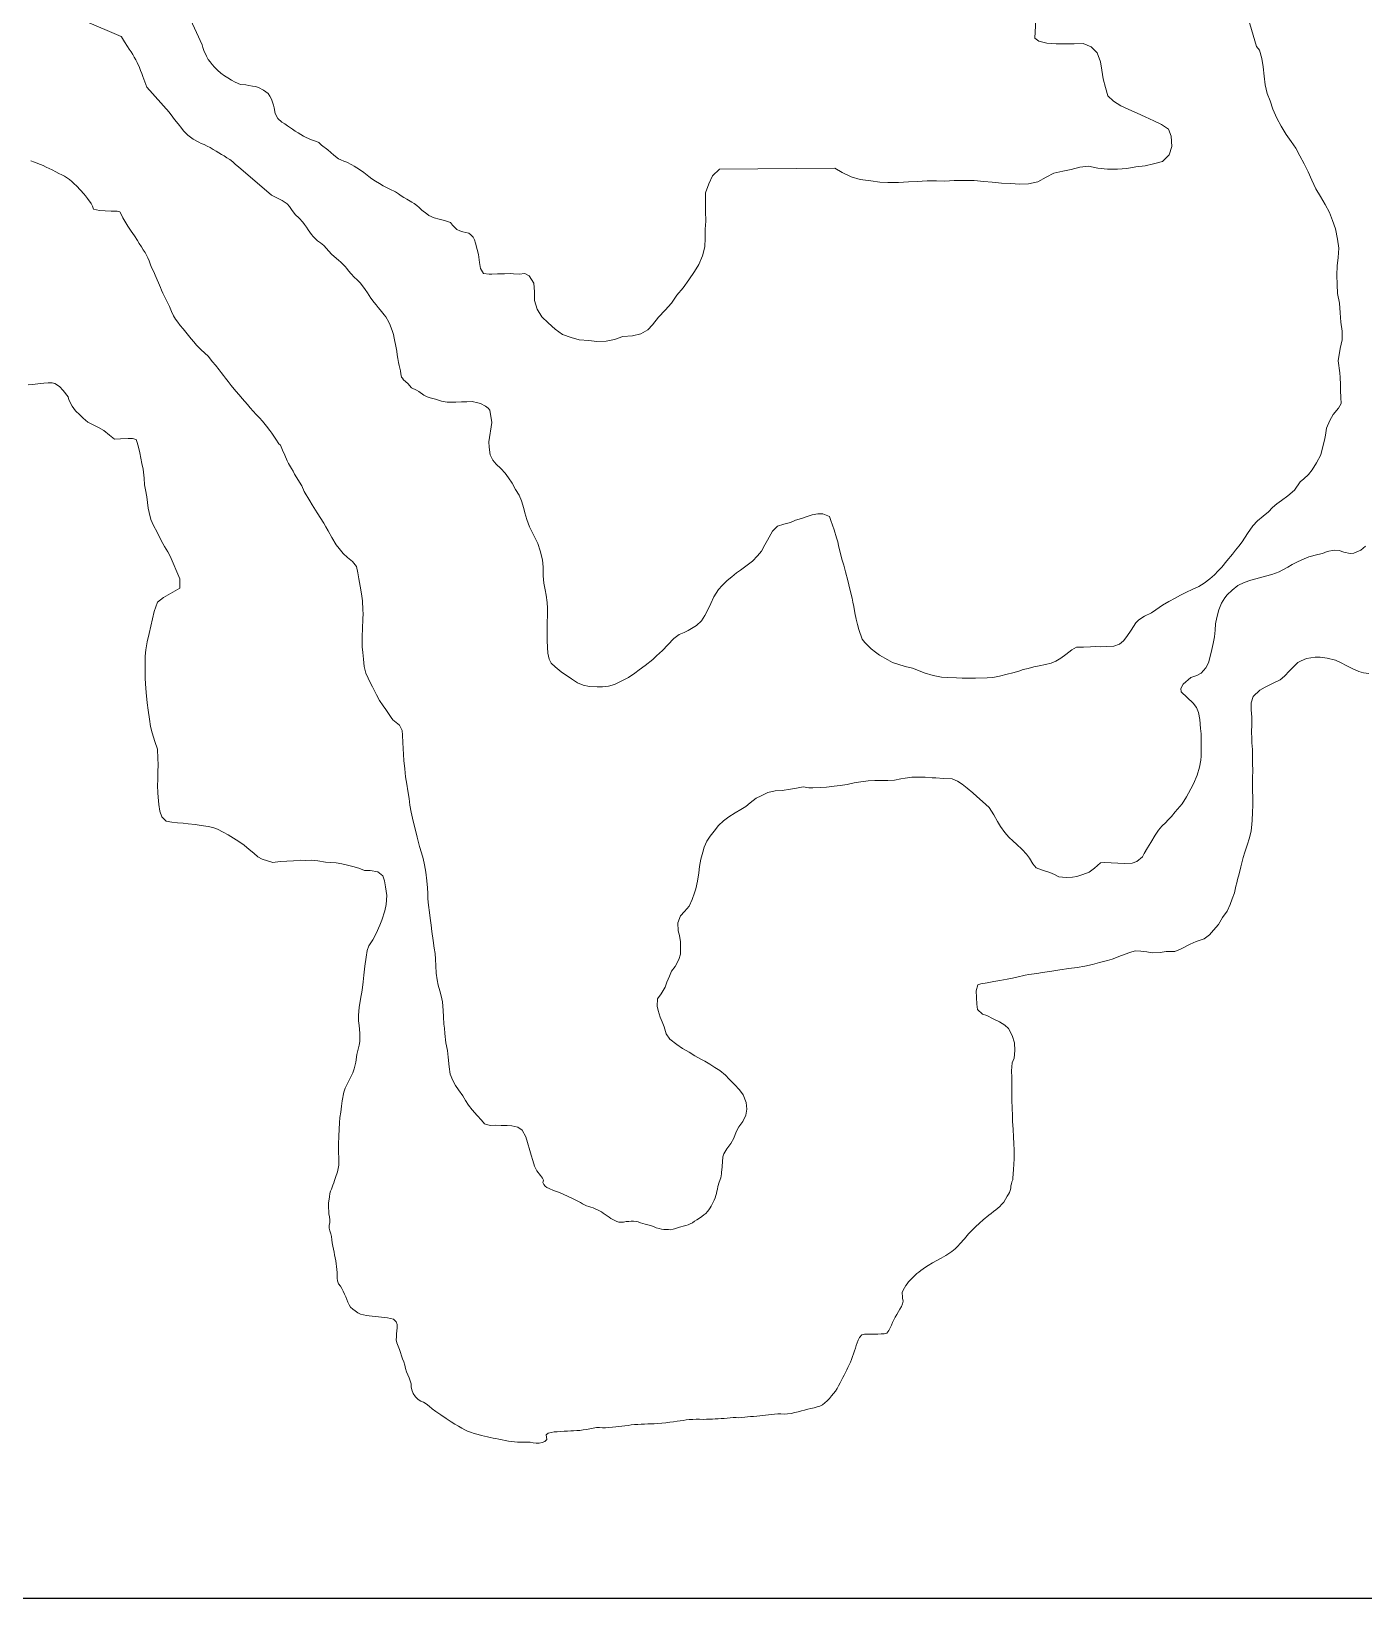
# Model space of a CAD drawing. Header units: kilometres. Extents: x 1172066 to 1174183, y 1051619 to 1053209.
# Drawn here: x 1172553.3 to 1172870.3, y 1051621 to 1051993.9 of the extents above; entities that cross this region are included whole.
import ezdxf

# ---------------------------------------------------------------- set-up
doc = ezdxf.new("R2010")
doc.units = ezdxf.units.KM
doc.header["$MEASUREMENT"] = 0
doc.layers.add('borde', color=1, linetype='Continuous')
doc.layers.add('terreno', color=7, linetype='Continuous')

msp = doc.modelspace()

# ---------------------------------------------------------------- linework, layer by layer
at = {"layer": 'borde', "elevation": -10}
msp.add_lwpolyline([(1172065.59276, 1053209.01436), (1174180.61696, 1053209.01436), (1174180.61696, 1051620.96949), (1172065.59276, 1051620.96949)], close=True, dxfattribs=at)
at = {"layer": 'terreno', "lineweight": 0, "ltscale": 2090}
for points, elevation in [([(1172547.39358, 1052004.35719), (1172574.70254, 1051992.62478), (1172574.75591, 1051992.54402), (1172575.49934, 1051991.38039), (1172576.18249, 1051990.27348), (1172576.58662, 1051989.6033), (1172577.01962, 1051988.96327), (1172577.42146, 1051988.35309), (1172577.79432, 1051987.74078), (1172578.16831, 1051987.09946), (1172578.51231, 1051986.45702), (1172579.05102, 1051985.22744), (1172579.30602, 1051984.58358), (1172579.59341, 1051983.85086), (1172579.82183, 1051983.11587), (1172580.30183, 1051981.82602), (1172580.75156, 1051980.59402), (1172586.10556, 1051974.6114), (1172586.99799, 1051973.45047), (1172587.33842, 1051972.927), (1172588.25857, 1051971.82719), (1172589.08859, 1051970.75397), (1172589.5203, 1051970.17393), (1172590.49703, 1051969.16439), (1172591.13231, 1051968.67829), (1172591.82746, 1051968.22348), (1172593.12307, 1051967.46042), (1172593.72226, 1051967.21018), (1172594.44173, 1051966.90449), (1172595.13332, 1051966.56867), (1172595.82506, 1051966.20285), (1172596.54921, 1051965.74917), (1172597.24221, 1051965.32435), (1172598.50769, 1051964.58916), (1172599.16942, 1051964.2232), (1172599.83344, 1051963.79724), (1172600.52857, 1051963.34243), (1172601.22513, 1051962.79861), (1172601.89397, 1051962.19566), (1172602.5628, 1051961.59173), (1172610.4262, 1051954.90967), (1172611.0578, 1051954.57159), (1172612.31973, 1051953.95538), (1172613.01032, 1051953.61955), (1172614.15908, 1051952.82181), (1172614.7112, 1051952.15633), (1172615.17432, 1051951.48742), (1172616.06801, 1051950.26849), (1172616.98397, 1051949.42767), (1172617.89159, 1051948.43881), (1172618.28794, 1051947.93661), (1172618.73808, 1051947.26465), (1172619.12198, 1051946.64339), (1172619.9602, 1051945.5262), (1172620.38553, 1051945.02813), (1172621.38838, 1051943.9937), (1172622.10566, 1051943.50798), (1172622.8736, 1051942.88251), (1172624.06692, 1051941.53194), (1172624.72496, 1051940.88194), (1172625.36159, 1051940.32286), (1172626.41579, 1051939.43066), (1172626.94195, 1051938.97007), (1172627.95382, 1051937.93269), (1172628.32904, 1051937.4544), (1172628.78859, 1051936.91049), (1172629.3829, 1051936.20519), (1172630.08765, 1051935.40241), (1172630.84788, 1051934.71288), (1172631.51912, 1051934.02093), (1172632.10251, 1051933.29659), (1172632.68945, 1051932.45325), (1172633.24625, 1051931.63977), (1172634.07995, 1051930.41856), (1172634.85083, 1051929.37306), (1172635.34053, 1051928.79429), (1172635.83238, 1051928.18653), (1172636.32195, 1051927.63676), (1172637.27351, 1051926.44908), (1172637.67395, 1051925.9269), (1172638.36065, 1051924.70199), (1172638.67707, 1051923.96941), (1172639.19302, 1051922.47271), (1172639.42142, 1051921.73872), (1172639.62339, 1051920.8846), (1172639.79521, 1051920.06034), (1172639.93363, 1051919.32294), (1172640.07419, 1051918.55654), (1172640.21486, 1051917.76113), (1172640.3277, 1051916.93461), (1172640.50094, 1051916.02035), (1172640.64517, 1051915.10596), (1172640.78446, 1051914.39857), (1172641.0876, 1051913.07389), (1172641.22688, 1051912.36648), (1172641.33744, 1051911.59894), (1172641.59179, 1051911.31011), (1172641.85842, 1051910.96232), (1172642.83161, 1051910.07077), (1172643.71933, 1051909.05881), (1172644.92214, 1051908.47033), (1172645.46361, 1051908.15982), (1172646.70149, 1051907.33549), (1172647.48337, 1051906.94209), (1172648.20268, 1051906.66639), (1172649.42738, 1051906.31604), (1172650.89034, 1051905.91278), (1172652.20162, 1051905.65282), (1172653.68379, 1051905.63567), (1172654.30575, 1051905.65256), (1172655.60866, 1051905.68958), (1172656.88043, 1051905.75546), (1172658.21348, 1051905.76263), (1172659.52591, 1051905.47368), (1172660.12382, 1051905.28344), (1172661.38576, 1051904.66723), (1172661.96191, 1051904.20888), (1172662.38907, 1051903.74682), (1172662.86787, 1051900.76885), (1172662.13011, 1051896.16614), (1172662.23472, 1051894.95655), (1172662.43112, 1051893.14235), (1172663.06208, 1051891.86118), (1172663.88873, 1051890.86794), (1172664.95955, 1051889.83784), (1172665.99075, 1051888.72654), (1172666.81997, 1051887.61131), (1172667.65293, 1051886.33408), (1172668.48864, 1051884.89585), (1172669.32297, 1051883.53861), (1172669.87549, 1051882.13509), (1172670.43469, 1051880.36856), (1172670.73754, 1051879.3239), (1172671.172, 1051877.71581), (1172671.81222, 1051875.95065), (1172672.82052, 1051873.9502), (1172673.82746, 1051872.03073), (1172674.38549, 1051870.3042), (1172674.87256, 1051868.13132), (1172675.02777, 1051866.35692), (1172675.06611, 1051864.33797), (1172675.26115, 1051862.60477), (1172675.53461, 1051860.99394), (1172675.76159, 1051859.7049), (1172676.03762, 1051857.97308), (1172676.10378, 1051856.6413), (1172676.09269, 1051855.14614), (1172676.05121, 1051853.08483), (1172676.04956, 1051851.0647), (1172676.05028, 1051848.96357), (1172676.08313, 1051847.26761), (1172676.18929, 1051845.93702), (1172676.49882, 1051844.52836), (1172677.00348, 1051843.52864), (1172677.90837, 1051842.69777), (1172679.38495, 1051841.51352), (1172681.80209, 1051839.78259), (1172683.23454, 1051838.84115), (1172684.57812, 1051838.30133), (1172686.07858, 1051838.00726), (1172687.93928, 1051837.88086), (1172689.19106, 1051837.94563), (1172690.60145, 1051838.09417), (1172692.00874, 1051838.48471), (1172693.60934, 1051839.24316), (1172695.33037, 1051840.12417), (1172696.84584, 1051841.12324), (1172697.91989, 1051841.99226), (1172699.31555, 1051842.94877), (1172701.18696, 1051844.39851), (1172702.05902, 1051845.26361), (1172703.4482, 1051846.54311), (1172704.71381, 1051847.94106), (1172706.18123, 1051849.38393), (1172707.4549, 1051850.33787), (1172708.61762, 1051850.84429), (1172709.53754, 1051851.30657), (1172711.57407, 1051852.51806), (1172712.76499, 1051853.63164), (1172713.50819, 1051854.89816), (1172714.32725, 1051856.40904), (1172714.94926, 1051857.71401), (1172715.68478, 1051859.3435), (1172716.7827, 1051861.1027), (1172717.61239, 1051862.04759), (1172718.84193, 1051863.24334), (1172719.91598, 1051864.11237), (1172721.02984, 1051865.02258), (1172721.98702, 1051865.64704), (1172723.3015, 1051866.64219), (1172724.85422, 1051867.80344), (1172726.0824, 1051869.07921), (1172727.03033, 1051870.18866), (1172727.81059, 1051871.65736), (1172728.39433, 1051872.80013), (1172729.64541, 1051874.96606), (1172730.79396, 1051876.15944), (1172732.32104, 1051876.59253), (1172733.88814, 1051877.02681), (1172735.08987, 1051877.53539), (1172736.49596, 1051877.96592), (1172737.66025, 1051878.35233), (1172739.06515, 1051878.82386), (1172740.43419, 1051879.05221), (1172741.60516, 1051879.07462), (1172743.1521, 1051878.45773), (1172743.49458, 1051877.49526), (1172744.26502, 1051875.24768), (1172744.86679, 1051873.36034), (1172745.12708, 1051872.43649), (1172745.34737, 1051871.51145), (1172745.65552, 1051870.18379), (1172746.2226, 1051868.01327), (1172746.56802, 1051866.8478), (1172747.00348, 1051865.24071), (1172747.56799, 1051863.19119), (1172748.01032, 1051861.17911), (1172748.53739, 1051859.0084), (1172748.75669, 1051858.08336), (1172748.93853, 1051857.03614), (1172749.21044, 1051855.54631), (1172749.56253, 1051854.01784), (1172749.83051, 1051852.72999), (1172750.1761, 1051851.52552), (1172750.94754, 1051849.27794), (1172751.60927, 1051848.48194), (1172753.13352, 1051846.9359), (1172754.11803, 1051846.1874), (1172755.10155, 1051845.43891), (1172757.02193, 1051844.30372), (1172758.2057, 1051843.72115), (1172759.46573, 1051843.30095), (1172761.1733, 1051842.76782), (1172762.91849, 1051842.31686), (1172764.38408, 1051841.77959), (1172765.68665, 1051841.2396), (1172767.88077, 1051840.59469), (1172769.78658, 1051840.22748), (1172771.2443, 1051840.09422), (1172773.3868, 1051840.01411), (1172774.76115, 1051839.95947), (1172776.2551, 1051839.98838), (1172777.95224, 1051839.98124), (1172780.69918, 1051840.03394), (1172782.07076, 1051840.14129), (1172783.64061, 1051840.41356), (1172785.40951, 1051840.89277), (1172786.77598, 1051841.24212), (1172788.26207, 1051841.67501), (1172789.26555, 1051842.01768), (1172790.4324, 1051842.28208), (1172791.79868, 1051842.67243), (1172793.08653, 1051842.9394), (1172794.53537, 1051843.21013), (1172795.90184, 1051843.55946), (1172797.06477, 1051844.02588), (1172798.18374, 1051844.69409), (1172799.41859, 1051845.60686), (1172800.85051, 1051846.72556), (1172801.96968, 1051847.35277), (1172803.58565, 1051847.38423), (1172805.28142, 1051847.45708), (1172806.49239, 1051847.48068), (1172807.66454, 1051847.4631), (1172809.1185, 1051847.49084), (1172810.85427, 1051847.56486), (1172812.17799, 1051848.07501), (1172813.13242, 1051848.86148), (1172813.92092, 1051849.84619), (1172814.9418, 1051851.40101), (1172816.03874, 1051853.15919), (1172816.75372, 1051853.81954), (1172818.15076, 1051854.69506), (1172819.74999, 1051855.53351), (1172820.82778, 1051856.24154), (1172822.4229, 1051857.32198), (1172823.94093, 1051858.20007), (1172825.38034, 1051858.99577), (1172826.69895, 1051859.74791), (1172828.09873, 1051860.46243), (1172829.46108, 1051861.05377), (1172831.02269, 1051861.81104), (1172832.3001, 1051862.603), (1172833.65458, 1051863.59932), (1172834.80726, 1051864.55072), (1172835.67794, 1051865.49681), (1172836.5088, 1051866.4017), (1172837.73187, 1051867.91945), (1172839.03572, 1051869.48058), (1172839.78441, 1051870.42411), (1172840.5741, 1051871.36882), (1172841.36222, 1051872.43454), (1172842.6584, 1051874.35765), (1172843.91497, 1051876.20058), (1172844.98352, 1051877.3926), (1172846.33544, 1051878.50893), (1172847.60755, 1051879.58388), (1172848.59804, 1051880.57252), (1172849.63209, 1051881.44136), (1172850.70633, 1051882.27037), (1172852.22144, 1051883.34946), (1172853.81616, 1051884.72892), (1172855.18604, 1051886.71938), (1172856.02084, 1051887.42229), (1172857.13214, 1051888.4545), (1172858.04007, 1051889.56277), (1172859.01857, 1051891.19739), (1172860.03295, 1051893.07521), (1172860.48529, 1051894.7404), (1172860.93468, 1051896.60761), (1172861.15425, 1051897.78369), (1172861.44558, 1051899.44515), (1172862.17834, 1051901.23766), (1172862.99878, 1051902.66754), (1172864.26166, 1051904.22648), (1172864.88778, 1051905.28945), (1172864.86006, 1051906.74341), (1172864.74621, 1051908.43799), (1172864.71868, 1051909.85095), (1172864.68702, 1051911.50691), (1172864.62597, 1051912.5967), (1172864.17474, 1051915.45179), (1172864.66315, 1051918.39524), (1172865.15743, 1051920.50267), (1172865.128, 1051922.54367), (1172864.86402, 1051924.69759), (1172864.65677, 1051926.91176), (1172864.50724, 1051929.18422), (1172864.06546, 1051931.51132), (1172863.91774, 1051933.60878), (1172863.88549, 1051935.82477), (1172863.96997, 1051938.1013), (1172864.1738, 1051940.08738), (1172864.31781, 1051942.24718), (1172864.05384, 1051944.4021), (1172863.5515, 1051946.84393), (1172862.88006, 1051948.87595), (1172862.09415, 1051950.78945), (1172861.13326, 1051952.70112), (1172859.99864, 1051954.55099), (1172858.86301, 1051956.40086), (1172857.90056, 1051958.42854), (1172857.05538, 1051960.39975), (1172856.09422, 1051962.36944), (1172855.07432, 1051964.27885), (1172854.11496, 1051966.07352), (1172853.04267, 1051967.63266), (1172851.85185, 1051969.30727), (1172850.65668, 1051971.27286), (1172849.63651, 1051973.24127), (1172848.6738, 1051975.32794), (1172848.00363, 1051977.30098), (1172847.33655, 1051979.04101), (1172846.83983, 1051981.13384), (1172846.57612, 1051983.22975), (1172846.31086, 1051985.44267), (1172846.04868, 1051987.42257), (1172845.43651, 1051989.39688), (1172844.75361, 1051990.23278), (1172840.24771, 1052005.71193)], 20), ([(1172587.5872, 1052004.54312), (1172593.92591, 1051990.63958), (1172594.11671, 1051990.03742), (1172594.34512, 1051989.30244), (1172594.94638, 1051987.95712), (1172595.38192, 1051987.1981), (1172595.81376, 1051986.58805), (1172596.3056, 1051985.98029), (1172596.85545, 1051985.3728), (1172597.55783, 1051984.65201), (1172598.3782, 1051983.93476), (1172599.2263, 1051983.27663), (1172600.0707, 1051982.76752), (1172600.91411, 1051982.25738), (1172601.75739, 1051981.77726), (1172603.0469, 1051981.25118), (1172604.2945, 1051981.13795), (1172605.06813, 1051981.01152), (1172605.93189, 1051980.85851), (1172606.64653, 1051980.7298), (1172607.33471, 1051980.48297), (1172608.56651, 1051979.89563), (1172609.65756, 1051979.03662), (1172610.03041, 1051978.4253), (1172610.40453, 1051977.754), (1172610.89036, 1051976.28616), (1172611.05622, 1051975.66889), (1172611.27136, 1051974.34179), (1172611.92695, 1051973.14476), (1172612.92998, 1051972.28434), (1172613.62413, 1051971.82952), (1172614.25929, 1051971.37343), (1172615.46703, 1051970.57797), (1172616.10106, 1051970.15087), (1172616.7652, 1051969.69592), (1172617.39907, 1051969.29882), (1172618.06182, 1051968.93186), (1172618.72241, 1051968.5949), (1172619.95293, 1051968.06656), (1172621.14877, 1051967.68607), (1172621.71897, 1051967.43569), (1172622.32894, 1051966.80048), (1172623.84218, 1051965.68741), (1172624.54229, 1051965.0256), (1172625.24125, 1051964.39379), (1172626.36115, 1051963.56592), (1172626.96148, 1051963.28668), (1172627.65081, 1051963.00985), (1172628.37126, 1051962.70417), (1172629.54421, 1051962.08455), (1172630.08554, 1051961.80404), (1172631.38228, 1051961.01098), (1172632.44092, 1051960.24083), (1172633.59336, 1051959.2951), (1172634.31878, 1051958.78242), (1172635.19332, 1051958.24344), (1172636.12799, 1051957.67773), (1172637.00255, 1051957.13875), (1172637.78341, 1051956.74633), (1172638.56527, 1051956.35292), (1172639.94861, 1051955.65127), (1172640.61161, 1051955.22531), (1172641.3069, 1051954.74149), (1172641.94078, 1051954.34441), (1172642.63365, 1051953.94958), (1172643.83913, 1051953.21312), (1172644.38274, 1051952.87261), (1172645.01789, 1051952.41653), (1172645.56418, 1051951.92801), (1172646.23414, 1051951.29508), (1172647.35518, 1051950.43721), (1172647.83993, 1051950.06642), (1172649.10072, 1051949.47922), (1172650.32415, 1051949.18786), (1172651.60671, 1051948.86877), (1172653.01309, 1051948.37425), (1172653.53505, 1051947.73761), (1172654.51292, 1051946.69807), (1172655.23238, 1051946.39239), (1172655.94943, 1051946.17568), (1172657.35211, 1051945.83015), (1172657.86586, 1051945.45951), (1172658.38543, 1051944.91088), (1172658.72943, 1051944.26843), (1172658.9591, 1051943.47544), (1172659.32708, 1051941.97405), (1172659.7178, 1051940.74077), (1172659.84269, 1051939.47028), (1172659.94856, 1051938.85073), (1172660.16599, 1051937.46465), (1172660.88283, 1051936.20988), (1172662.18943, 1051936.09892), (1172662.84139, 1051936.11694), (1172664.2033, 1051936.15523), (1172665.15022, 1051936.18261), (1172665.89018, 1051936.20305), (1172667.25322, 1051936.21235), (1172667.99432, 1051936.20277), (1172669.36091, 1051936.09309), (1172670.67231, 1051936.23816), (1172671.74776, 1051935.7271), (1172672.88211, 1051933.93523), (1172672.96954, 1051931.89552), (1172673.00026, 1051929.79553), (1172673.6707, 1051927.76351), (1172674.74733, 1051925.91237), (1172676.28506, 1051924.47639), (1172677.94007, 1051922.98394), (1172679.65, 1051921.72578), (1172681.7605, 1051920.99749), (1172683.63392, 1051920.50012), (1172685.91199, 1051920.29965), (1172687.83906, 1051920.09454), (1172690.05604, 1051920.12681), (1172692.03215, 1051920.56297), (1172694.00617, 1051921.23314), (1172696.33636, 1051921.44194), (1172698.31346, 1051921.87911), (1172699.99113, 1051922.83693), (1172701.08175, 1051924.01904), (1172702.51337, 1051925.84778), (1172704.06482, 1051927.50406), (1172705.55698, 1051929.21707), (1172706.87035, 1051931.10226), (1172708.36224, 1051932.87427), (1172709.73461, 1051934.76074), (1172711.04743, 1051936.76294), (1172712.13188, 1051938.41106), (1172712.97642, 1051940.46509), (1172713.52971, 1051942.57279), (1172713.616, 1051944.67432), (1172713.64301, 1051946.83258), (1172713.73238, 1051948.70111), (1172713.69832, 1051951.0921), (1172713.66633, 1051953.24909), (1172713.69335, 1051955.40835), (1172714.47936, 1051957.57812), (1172715.32674, 1051959.45615), (1172717.05344, 1051961.05624), (1172744.46514, 1051961.27805), (1172746.17199, 1051960.25288), (1172748.34485, 1051959.23386), (1172750.5118, 1051958.62385), (1172753.02441, 1051958.31044), (1172755.12903, 1051957.99116), (1172757.05556, 1051957.90207), (1172759.56256, 1051957.93867), (1172762.01127, 1051958.032), (1172764.052, 1051958.12044), (1172766.38244, 1051958.27024), (1172768.65745, 1051958.30276), (1172770.58298, 1051958.21466), (1172772.85642, 1051958.36418), (1172775.24742, 1051958.39824), (1172777.58068, 1051958.37404), (1172779.85875, 1051958.17356), (1172781.90282, 1051957.97), (1172784.12189, 1051957.76825), (1172786.2247, 1051957.62397), (1172788.50022, 1051957.54049), (1172790.54123, 1051957.56993), (1172792.75106, 1051958.06818), (1172794.7182, 1051959.14735), (1172796.57087, 1051960.10699), (1172798.6637, 1051960.6037), (1172800.64108, 1051960.98287), (1172802.73365, 1051961.53758), (1172804.77157, 1051961.80101), (1172806.99498, 1051961.30827), (1172809.33132, 1051961.05006), (1172811.66432, 1051961.08385), (1172813.93678, 1051961.23337), (1172816.09014, 1051961.61436), (1172818.30306, 1051961.87962), (1172820.22117, 1051962.31551), (1172822.37173, 1051962.87149), (1172823.98145, 1051964.47004), (1172824.65227, 1051966.46328), (1172824.50093, 1051968.91073), (1172823.83412, 1051970.59274), (1172822.18472, 1051971.7352), (1172820.30567, 1051972.58356), (1172818.30911, 1051973.54538), (1172816.37206, 1051974.39248), (1172814.37575, 1051975.2973), (1172812.49671, 1051976.14467), (1172810.73058, 1051977.22757), (1172809.37066, 1051978.49135), (1172808.81749, 1051980.46692), (1172808.32078, 1051982.55875), (1172807.94134, 1051984.59513), (1172807.67789, 1051986.63305), (1172806.83119, 1051988.72026), (1172805.41043, 1051990.15878), (1172803.53267, 1051990.94814), (1172801.37468, 1051990.91616), (1172799.33368, 1051990.88671), (1172797.11742, 1051990.91347), (1172794.89862, 1051991.05622), (1172792.96747, 1051991.49532), (1172792.045, 1051992.2311), (1172792.72169, 1052005.49207)], 30), ([(1172553.21515, 1051963.01756), (1172554.02247, 1051962.74428), (1172555.4601, 1051962.19189), (1172556.12044, 1051961.91393), (1172556.81104, 1051961.57811), (1172557.53163, 1051961.24242), (1172558.28236, 1051960.87886), (1172559.09436, 1051960.4576), (1172559.84623, 1051960.06306), (1172560.59682, 1051959.7295), (1172561.22842, 1051959.3914), (1172562.40718, 1051958.59481), (1172562.95347, 1051958.1063), (1172563.4719, 1051957.58767), (1172564.02033, 1051957.07018), (1172565.02592, 1051956.09076), (1172565.82225, 1051955.16439), (1172566.22042, 1051954.7022), (1172566.68113, 1051954.1223), (1172567.51469, 1051952.93108), (1172567.86095, 1051952.22964), (1172568.11609, 1051951.55478), (1172569.4875, 1051951.26811), (1172570.88295, 1051951.18855), (1172572.30755, 1051951.08013), (1172573.76072, 1051951.06185), (1172574.35749, 1051950.9016), (1172574.7339, 1051950.1713), (1172575.0479, 1051949.52772), (1172575.76474, 1051948.27395), (1172576.26013, 1051947.5472), (1172577.06484, 1051946.32484), (1172577.83712, 1051945.19135), (1172578.57927, 1051944.0867), (1172578.98454, 1051943.38654), (1172579.50907, 1051942.63092), (1172579.91548, 1051941.90176), (1172580.34859, 1051941.23271), (1172580.72144, 1051940.62041), (1172581.03758, 1051939.94783), (1172581.32271, 1051939.27411), (1172581.58125, 1051938.51125), (1172581.93007, 1051937.69182), (1172582.34015, 1051936.81366), (1172583.03637, 1051935.26277), (1172583.76654, 1051933.50604), (1172584.0214, 1051932.89018), (1172584.3064, 1051932.24646), (1172584.56253, 1051931.5726), (1172584.87653, 1051930.92902), (1172585.19152, 1051930.28644), (1172585.53552, 1051929.64399), (1172586.13337, 1051928.38667), (1172586.64195, 1051927.18595), (1172587.08457, 1051926.19093), (1172587.58138, 1051925.37519), (1172588.13477, 1051924.65071), (1172588.74943, 1051923.8675), (1172589.39408, 1051923.08542), (1172590.03887, 1051922.27436), (1172590.68467, 1051921.4623), (1172591.32833, 1051920.68122), (1172591.97171, 1051919.95815), (1172592.61523, 1051919.20609), (1172593.1962, 1051918.57074), (1172593.71363, 1051918.05109), (1172595.35551, 1051916.58659), (1172596.40075, 1051915.25334), (1172597.10453, 1051914.44255), (1172597.99581, 1051913.3126), (1172598.48766, 1051912.70384), (1172599.01106, 1051911.97821), (1172599.50403, 1051911.34045), (1172600.14883, 1051910.52838), (1172600.82602, 1051909.62946), (1172601.96039, 1051908.26863), (1172602.72659, 1051907.37111), (1172603.43152, 1051906.53132), (1172604.10502, 1051905.78038), (1172604.74742, 1051905.05731), (1172605.39207, 1051904.27525), (1172606.09572, 1051903.49545), (1172606.82951, 1051902.6868), (1172607.59329, 1051901.87828), (1172608.26581, 1051901.12635), (1172609.27737, 1051899.93995), (1172610.07723, 1051898.89658), (1172610.54036, 1051898.22768), (1172611.00461, 1051897.52979), (1172611.46774, 1051896.86089), (1172612.16889, 1051895.75506), (1172612.57665, 1051895.38092), (1172613.05424, 1051894.18006), (1172613.59168, 1051893.00947), (1172614.13181, 1051891.69089), (1172614.44681, 1051891.04831), (1172615.22151, 1051889.82582), (1172615.56537, 1051889.21336), (1172615.8805, 1051888.54078), (1172617.64976, 1051885.69379), (1172618.24093, 1051884.37143), (1172619.53516, 1051882.17429), (1172620.11963, 1051881.21592), (1172621.28638, 1051879.34021), (1172622.87011, 1051876.82538), (1172623.33102, 1051875.98545), (1172623.91567, 1051874.9871), (1172624.79494, 1051873.42806), (1172625.83794, 1051871.71077), (1172626.54222, 1051870.79498), (1172627.49362, 1051869.6423), (1172628.52207, 1051868.69201), (1172629.71152, 1051867.74544), (1172630.6241, 1051866.55159), (1172630.97619, 1051865.02313), (1172631.20573, 1051863.61309), (1172631.70086, 1051860.99623), (1172631.93077, 1051859.5062), (1172632.07399, 1051858.37779), (1172632.19589, 1051856.23922), (1172632.21419, 1051855.31025), (1172632.1968, 1051854.09808), (1172632.082, 1051851.67141), (1172631.99386, 1051849.97289), (1172631.97491, 1051848.88174), (1172632.04381, 1051847.38797), (1172632.14997, 1051846.05737), (1172632.30127, 1051844.48398), (1172632.49629, 1051842.75077), (1172632.89057, 1051841.1825), (1172633.43933, 1051839.94096), (1172633.98656, 1051838.82041), (1172634.48884, 1051837.90068), (1172635.45578, 1051835.98003), (1172636.16792, 1051834.66023), (1172637.03969, 1051833.4252), (1172637.66278, 1051832.54803), (1172638.91291, 1051830.59268), (1172639.32633, 1051830.07556), (1172640.88745, 1051828.77269), (1172641.55723, 1051827.53272), (1172641.61826, 1051826.44293), (1172641.69367, 1051824.62616), (1172641.72102, 1051823.2532), (1172641.82974, 1051821.80162), (1172641.93729, 1051820.38903), (1172642.13761, 1051818.37282), (1172642.3352, 1051816.51862), (1172642.61122, 1051814.7868), (1172642.8847, 1051813.17595), (1172643.16328, 1051811.32313), (1172643.35438, 1051809.79093), (1172643.66921, 1051808.10027), (1172643.97992, 1051806.65162), (1172644.20178, 1051805.60557), (1172644.50719, 1051804.43991), (1172645.07801, 1051802.10741), (1172645.64508, 1051799.93689), (1172646.11916, 1051798.411), (1172646.50851, 1051797.04471), (1172646.81922, 1051795.59606), (1172647.13644, 1051793.82541), (1172647.41796, 1051791.76958), (1172647.53161, 1051790.11601), (1172647.59796, 1051788.74323), (1172647.66294, 1051787.45144), (1172647.81285, 1051785.96004), (1172648.00907, 1051784.18585), (1172648.19604, 1051782.89663), (1172648.38988, 1051781.20341), (1172648.57979, 1051779.71221), (1172648.86486, 1051777.53639), (1172649.14226, 1051775.72356), (1172649.36805, 1051774.47551), (1172649.43422, 1051773.14374), (1172649.5045, 1051771.56897), (1172649.57989, 1051769.7532), (1172649.81199, 1051768.22218), (1172650.11996, 1051766.93553), (1172650.50911, 1051765.60924), (1172650.8159, 1051764.36259), (1172651.12542, 1051762.95493), (1172651.28577, 1051760.93755), (1172651.35605, 1051759.36377), (1172651.46989, 1051757.66919), (1172651.56937, 1051756.70159), (1172651.67416, 1051755.451), (1172651.91943, 1051753.23399), (1172652.27682, 1051751.42253), (1172652.47048, 1051749.76933), (1172652.71593, 1051747.51231), (1172652.91215, 1051745.73812), (1172653.58823, 1051744.21615), (1172654.17543, 1051743.09579), (1172654.92346, 1051742.02018), (1172655.91997, 1051740.62469), (1172656.62818, 1051739.5069), (1172657.33659, 1051738.3491), (1172658.20679, 1051737.23507), (1172659.36411, 1051735.88333), (1172660.39531, 1051734.77202), (1172661.13921, 1051733.93842), (1172662.47904, 1051733.56058), (1172663.65101, 1051733.583), (1172665.06516, 1051733.56955), (1172666.5205, 1051733.51727), (1172667.61284, 1051733.45732), (1172669.0323, 1051733.16085), (1172670.05564, 1051732.45355), (1172670.93508, 1051730.85451), (1172671.36423, 1051729.52941), (1172671.92737, 1051727.56089), (1172672.23141, 1051726.47623), (1172672.57919, 1051725.23075), (1172672.96852, 1051723.86447), (1172673.58085, 1051722.72224), (1172674.43513, 1051721.60987), (1172674.89451, 1051721.01171), (1172675.11971, 1051720.53937), (1172675.01486, 1051719.96269), (1172675.23079, 1051719.51149), (1172675.56631, 1051719.11836), (1172675.96576, 1051718.80801), (1172676.52771, 1051718.53726), (1172677.54578, 1051718.10395), (1172678.68539, 1051717.66451), (1172679.82209, 1051717.16774), (1172681.02136, 1051716.62241), (1172682.23501, 1051716.06182), (1172683.32383, 1051715.5405), (1172683.93586, 1051715.21948), (1172684.40303, 1051714.89828), (1172684.90568, 1051714.65642), (1172685.41248, 1051714.45692), (1172685.93122, 1051714.2998), (1172686.44276, 1051714.1185), (1172686.9575, 1051713.92885), (1172687.47392, 1051713.74006), (1172687.97268, 1051713.50802), (1172688.45387, 1051713.25691), (1172688.90775, 1051712.96566), (1172689.36066, 1051712.66706), (1172689.82177, 1051712.36083), (1172690.2791, 1051712.04427), (1172690.73788, 1051711.73754), (1172691.1829, 1051711.44924), (1172691.63048, 1051711.18613), (1172692.10384, 1051710.93463), (1172692.57944, 1051710.70415), (1172693.07614, 1051710.55677), (1172693.59965, 1051710.52769), (1172694.19657, 1051710.55378), (1172694.81221, 1051710.67546), (1172695.42217, 1051710.73013), (1172696.00452, 1051710.76998), (1172696.58449, 1051710.81734), (1172697.15175, 1051710.73429), (1172697.69358, 1051710.59979), (1172698.20885, 1051710.40348), (1172698.75064, 1051710.24048), (1172699.36075, 1051710.07913), (1172699.99166, 1051709.92654), (1172700.629, 1051709.75497), (1172701.3019, 1051709.5324), (1172701.95244, 1051709.21073), (1172702.62479, 1051708.99665), (1172703.20812, 1051708.86333), (1172703.76987, 1051708.81761), (1172704.33051, 1051708.79452), (1172704.88651, 1051708.76725), (1172705.44577, 1051708.75301), (1172706.00611, 1051708.86694), (1172706.61386, 1051709.03827), (1172707.21743, 1051709.24623), (1172707.82012, 1051709.43136), (1172708.39508, 1051709.5922), (1172708.96829, 1051709.7327), (1172709.53035, 1051709.90796), (1172710.07077, 1051710.11531), (1172710.56674, 1051710.41596), (1172711.07292, 1051710.74248), (1172711.64906, 1051711.1165), (1172712.22775, 1051711.5172), (1172712.78475, 1051711.92097), (1172713.27379, 1051712.28026), (1172713.72914, 1051712.64322), (1172714.13675, 1051713.05913), (1172714.49152, 1051713.47213), (1172714.7693, 1051713.92044), (1172715.02951, 1051714.38334), (1172715.2864, 1051714.84289), (1172715.52861, 1051715.30404), (1172715.73953, 1051715.79288), (1172715.94963, 1051716.31655), (1172716.13582, 1051716.85378), (1172716.28015, 1051717.39681), (1172716.40345, 1051717.91375), (1172716.51108, 1051718.42561), (1172716.65278, 1051719.0338), (1172716.93336, 1051720.02933), (1172717.3304, 1051721.10757), (1172717.4806, 1051722.07666), (1172717.51374, 1051722.47875), (1172717.54867, 1051722.92553), (1172717.61384, 1051723.75588), (1172717.811, 1051726.10293), (1172718.03964, 1051726.83404), (1172718.74439, 1051727.97937), (1172719.68957, 1051729.24983), (1172720.39176, 1051730.51614), (1172720.96864, 1051732.06192), (1172721.63222, 1051733.24705), (1172722.53739, 1051734.51633), (1172723.31665, 1051735.98602), (1172723.53093, 1051737.44411), (1172723.33983, 1051738.97631), (1172722.65826, 1051740.82127), (1172721.78548, 1051742.05732), (1172720.58954, 1051743.32687), (1172719.3126, 1051744.59505), (1172718.40632, 1051745.50692), (1172717.13213, 1051746.61309), (1172715.86561, 1051747.35629), (1172714.71891, 1051748.14203), (1172713.49339, 1051748.88641), (1172712.59635, 1051749.3133), (1172711.16646, 1051750.13472), (1172709.77659, 1051750.95635), (1172708.18314, 1051751.89505), (1172706.83189, 1051752.79785), (1172705.19076, 1051754.09935), (1172704.31899, 1051755.3354), (1172703.84216, 1051757.0233), (1172703.37476, 1051758.18522), (1172702.90835, 1051759.34813), (1172702.39427, 1051760.87385), (1172702.21123, 1051761.96106), (1172702.29938, 1051763.65958), (1172703.12494, 1051764.84647), (1172704.10344, 1051766.48211), (1172704.48501, 1051767.66094), (1172705.10347, 1051769.0869), (1172705.60722, 1051770.2273), (1172706.47415, 1051771.33538), (1172707.33147, 1051773.00844), (1172707.71048, 1051774.30827), (1172707.76394, 1051775.72361), (1172707.73503, 1051777.21757), (1172707.46294, 1051778.7474), (1172707.1999, 1051779.83326), (1172707.12194, 1051781.77102), (1172707.73645, 1051783.39897), (1172708.68675, 1051784.42743), (1172709.79293, 1051785.70061), (1172710.48962, 1051787.28994), (1172711.10532, 1051788.87789), (1172711.40984, 1051789.85336), (1172711.81941, 1051791.67936), (1172712.06445, 1051793.62262), (1172712.23616, 1051795.20152), (1172712.60611, 1051796.94634), (1172713.05945, 1051798.61153), (1172713.40002, 1051799.78919), (1172713.97965, 1051801.17395), (1172714.76421, 1051802.36166), (1172715.71058, 1051803.59111), (1172716.77558, 1051804.90512), (1172717.96532, 1051806.05869), (1172719.19999, 1051807.01247), (1172720.71684, 1051807.93053), (1172722.11525, 1051808.72505), (1172723.27405, 1051809.43345), (1172724.34809, 1051810.30347), (1172725.74001, 1051811.42099), (1172726.90037, 1051812.00839), (1172728.50196, 1051812.76684), (1172730.27223, 1051813.16505), (1172731.887, 1051813.23652), (1172733.89946, 1051813.59785), (1172735.30949, 1051813.82738), (1172736.87914, 1051814.14066), (1172738.25741, 1051813.88402), (1172739.22638, 1051813.90251), (1172741.08434, 1051813.9391), (1172742.49593, 1051814.04663), (1172744.27014, 1051814.24284), (1172745.72135, 1051814.43256), (1172747.41219, 1051814.70741), (1172749.02164, 1051815.06187), (1172750.67249, 1051815.33551), (1172752.36569, 1051815.53035), (1172753.97928, 1051815.64183), (1172755.55543, 1051815.63212), (1172757.05058, 1051815.62003), (1172758.62416, 1051815.73131), (1172760.154, 1051816.0034), (1172761.20122, 1051816.18526), (1172762.77343, 1051816.37754), (1172764.3872, 1051816.449), (1172765.92335, 1051816.43812), (1172767.62324, 1051816.26896), (1172768.47241, 1051816.24488), (1172770.29211, 1051816.11829), (1172772.3958, 1051815.99702), (1172773.6582, 1051815.49582), (1172774.76273, 1051814.74988), (1172775.95318, 1051813.80332), (1172777.26755, 1051812.65733), (1172778.21364, 1051811.78665), (1172779.56903, 1051810.64084), (1172781.13291, 1051809.17598), (1172782.29691, 1051807.46125), (1172783.13517, 1051805.90203), (1172783.84475, 1051804.70323), (1172784.88245, 1051803.26894), (1172785.87365, 1051802.15745), (1172786.86212, 1051801.20696), (1172787.68345, 1051800.49572), (1172789.0414, 1051799.22892), (1172790.03261, 1051798.11642), (1172790.73826, 1051797.12062), (1172791.53158, 1051795.76222), (1172792.35786, 1051794.84898), (1172793.86362, 1051794.27189), (1172795.61239, 1051793.69894), (1172796.67161, 1051793.23481), (1172797.77219, 1051792.69087), (1172799.47189, 1051792.56172), (1172801.00685, 1051792.59082), (1172802.05308, 1051792.77267), (1172803.41799, 1051793.24401), (1172804.94133, 1051793.8391), (1172806.21719, 1051794.75205), (1172807.68737, 1051796.03293), (1172808.61515, 1051796.09123), (1172810.19149, 1051796.04051), (1172811.76901, 1051795.94981), (1172813.46753, 1051795.86165), (1172815.20329, 1051795.93568), (1172816.3264, 1051796.3609), (1172817.63832, 1051797.47704), (1172818.06776, 1051798.25307), (1172818.80958, 1051799.60059), (1172819.59258, 1051800.90829), (1172820.69089, 1051802.58648), (1172821.43527, 1051803.81299), (1172822.22495, 1051804.75771), (1172823.17801, 1051805.62417), (1172823.69255, 1051806.15958), (1172824.52462, 1051807.02349), (1172825.43255, 1051808.13176), (1172827.05054, 1051810.10236), (1172828.11004, 1051811.73937), (1172828.61811, 1051812.59677), (1172829.16323, 1051813.65836), (1172829.74799, 1051814.80014), (1172830.63626, 1051816.91839), (1172831.20564, 1051818.78814), (1172831.49697, 1051820.44959), (1172831.55949, 1051821.42094), (1172831.5757, 1051822.6731), (1172831.61224, 1051824.9364), (1172831.57784, 1051826.75437), (1172831.47324, 1051827.96395), (1172831.27014, 1051830.14216), (1172830.95431, 1051831.83281), (1172830.48791, 1051832.99472), (1172829.66026, 1051833.98896), (1172828.30075, 1051835.37677), (1172826.82061, 1051836.682), (1172826.76369, 1051837.52879), (1172827.35121, 1051838.50957), (1172829.17887, 1051840.12112), (1172830.58259, 1051840.63265), (1172831.62333, 1051841.1375), (1172832.7295, 1051842.4117), (1172833.35307, 1051843.59466), (1172833.76796, 1051845.13867), (1172834.10048, 1051846.76031), (1172834.47693, 1051848.18215), (1172834.76945, 1051849.8036), (1172834.94015, 1051851.38249), (1172835.03206, 1051852.92001), (1172835.28632, 1051854.37929), (1172835.8169, 1051856.20686), (1172836.47241, 1051857.836), (1172837.21561, 1051859.1025), (1172837.8086, 1051859.7603), (1172838.95834, 1051860.91368), (1172840.35145, 1051861.9912), (1172841.79105, 1051862.7459), (1172843.43776, 1051863.26254), (1172845.4871, 1051863.86807), (1172846.89357, 1051864.21859), (1172848.38085, 1051864.6105), (1172850.14699, 1051865.2507), (1172850.9073, 1051865.62924), (1172852.2259, 1051866.38139), (1172853.22308, 1051867.00704), (1172854.50305, 1051867.67801), (1172856.10584, 1051868.39546), (1172857.18775, 1051868.86149), (1172859.31847, 1051869.38738), (1172860.4855, 1051869.61179), (1172861.60842, 1051870.07702), (1172863.21806, 1051870.39147), (1172864.43023, 1051870.37408), (1172865.57025, 1051869.95233), (1172867.03089, 1051869.61606), (1172867.9175, 1051869.71416), (1172869.60028, 1051870.434), (1172870.71414, 1051871.34421)], 10)]:
    msp.add_lwpolyline(points, dxfattribs=dict(at, elevation=elevation))
msp.add_lwpolyline([(1172552.55147, 1051909.7512), (1172553.64499, 1051909.87128), (1172555.41718, 1051910.06948), (1172556.30385, 1051910.15359), (1172557.30964, 1051910.21125), (1172558.22872, 1051910.20749), (1172558.8555, 1051910.04738), (1172560.00084, 1051909.33863), (1172560.85717, 1051908.41453), (1172562.05215, 1051906.92198), (1172562.22869, 1051906.15774), (1172563.0244, 1051904.71933), (1172563.77261, 1051903.60173), (1172564.80225, 1051902.61242), (1172565.66477, 1051901.86137), (1172566.77423, 1051900.91243), (1172567.99956, 1051900.20906), (1172569.26333, 1051899.62787), (1172570.57085, 1051898.88487), (1172571.92504, 1051897.78006), (1172573.0745, 1051896.83233), (1172574.52726, 1051896.90105), (1172576.30283, 1051897.01627), (1172577.39401, 1051896.99631), (1172578.20728, 1051896.73006), (1172578.50345, 1051896.04838), (1172578.82277, 1051894.90379), (1172579.09076, 1051893.61095), (1172579.35875, 1051892.31711), (1172579.62576, 1051891.02326), (1172579.89094, 1051889.69141), (1172580.16167, 1051887.58953), (1172580.24618, 1051885.96683), (1172580.4788, 1051884.75782), (1172580.76654, 1051883.08705), (1172581.13078, 1051880.44457), (1172581.30582, 1051879.35732), (1172581.76248, 1051877.70632), (1172582.35688, 1051876.32898), (1172583.23853, 1051874.68696), (1172584.20585, 1051872.68531), (1172584.96037, 1051871.28672), (1172585.75233, 1051870.0083), (1172586.33817, 1051868.96993), (1172588.61297, 1051863.63513), (1172588.62327, 1051861.40903), (1172584.73841, 1051859.16594), (1172583.3525, 1051858.04645), (1172582.52776, 1051855.81651), (1172581.35975, 1051850.61278), (1172580.83193, 1051848.62222), (1172580.50571, 1051846.71759), (1172580.37263, 1051845.21988), (1172580.36035, 1051843.76573), (1172580.34926, 1051842.27059), (1172580.39292, 1051839.96865), (1172580.45907, 1051838.63687), (1172580.62078, 1051836.5385), (1172580.86999, 1051834.11949), (1172581.06521, 1051832.34529), (1172581.38909, 1051830.21065), (1172581.66632, 1051828.43783), (1172582.01703, 1051826.99036), (1172582.66372, 1051824.90222), (1172583.3453, 1051823.05726), (1172583.42838, 1051820.8765), (1172583.45492, 1051819.46354), (1172583.36933, 1051817.64403), (1172583.36256, 1051815.86589), (1172583.35028, 1051814.41174), (1172583.38431, 1051812.67479), (1172583.44398, 1051811.66601), (1172583.63901, 1051809.9328), (1172583.91248, 1051808.32197), (1172584.38282, 1051806.95706), (1172585.41246, 1051805.96675), (1172586.70973, 1051805.70873), (1172588.04645, 1051805.57292), (1172589.42196, 1051805.47827), (1172590.63568, 1051805.34087), (1172592.29557, 1051805.17054), (1172593.71364, 1051804.95507), (1172595.37492, 1051804.70474), (1172596.51118, 1051804.44399), (1172597.61021, 1051804.02004), (1172598.95635, 1051803.35922), (1172600.14049, 1051802.69565), (1172601.36938, 1051801.87129), (1172602.67708, 1051801.08828), (1172603.94498, 1051800.2641), (1172605.0958, 1051799.23636), (1172606.20406, 1051798.32842), (1172607.14997, 1051797.49775), (1172608.25174, 1051796.9128), (1172609.47176, 1051796.49242), (1172610.77141, 1051796.1534), (1172612.46343, 1051796.38825), (1172614.11919, 1051796.46091), (1172615.69296, 1051796.53119), (1172617.30654, 1051796.64365), (1172618.5997, 1051796.62764), (1172619.85166, 1051796.65243), (1172621.43038, 1051796.52071), (1172623.25381, 1051796.23313), (1172624.54834, 1051796.13711), (1172625.80287, 1051796.03991), (1172627.18095, 1051795.82426), (1172628.23642, 1051795.52112), (1172629.81924, 1051795.14742), (1172631.24125, 1051794.73097), (1172632.54365, 1051794.23096), (1172633.919, 1051794.17632), (1172635.74244, 1051793.88773), (1172636.93189, 1051792.94117), (1172637.31829, 1051791.77688), (1172637.58901, 1051790.32804), (1172637.87053, 1051788.27321), (1172637.75044, 1051786.12954), (1172637.37655, 1051784.5867), (1172636.69047, 1051782.4324), (1172636.18927, 1051781.171), (1172635.29826, 1051779.21376), (1172634.519, 1051777.74507), (1172633.61657, 1051776.3128), (1172633.23481, 1051775.17497), (1172632.94329, 1051773.55252), (1172632.61883, 1051771.48589), (1172632.37773, 1051769.34064), (1172632.2472, 1051767.72194), (1172632.00336, 1051765.73769), (1172631.64028, 1051763.58887), (1172631.31425, 1051761.64425), (1172631.14785, 1051759.78236), (1172631.17401, 1051758.4494), (1172631.27624, 1051757.31979), (1172631.43146, 1051755.54541), (1172631.4308, 1051753.52528), (1172631.28591, 1051752.63356), (1172630.72321, 1051750.40081), (1172630.47442, 1051748.61855), (1172630.1419, 1051746.9959), (1172629.75603, 1051746.10007), (1172629.05677, 1051744.63174), (1172627.96788, 1051742.42958), (1172627.62338, 1051741.45292), (1172627.25872, 1051739.42611), (1172627.12171, 1051738.1304), (1172626.90607, 1051736.75231), (1172626.72923, 1051735.41641), (1172626.59202, 1051734.1607), (1172626.49875, 1051732.70518), (1172626.45179, 1051730.96686), (1172626.40738, 1051729.10752), (1172626.4006, 1051727.32938), (1172626.43344, 1051725.63343), (1172626.46235, 1051724.13948), (1172626.1769, 1051722.50306), (1172625.68932, 1051721.16404), (1172625.42507, 1051720.43861), (1172625.23156, 1051719.89536), (1172625.0621, 1051719.37937), (1172624.88912, 1051718.86921), (1172624.69802, 1051718.38329), (1172624.45749, 1051717.91682), (1172624.33434, 1051717.37321), (1172624.20999, 1051716.57918), (1172623.97801, 1051715.09643), (1172624.02156, 1051713.89597), (1172624.04626, 1051713.20413), (1172624.10529, 1051712.51269), (1172624.25803, 1051711.81435), (1172624.34275, 1051711.11987), (1172624.33501, 1051710.45028), (1172624.13692, 1051709.78249), (1172624.16315, 1051709.11774), (1172624.29742, 1051708.44899), (1172624.53479, 1051707.79771), (1172624.68028, 1051707.11401), (1172624.79561, 1051706.36149), (1172624.89336, 1051705.5874), (1172625.02637, 1051704.83213), (1172625.16431, 1051704.12572), (1172625.30752, 1051703.43235), (1172625.4434, 1051702.73677), (1172625.57698, 1051702.03818), (1172625.70589, 1051701.33873), (1172625.82229, 1051700.64022), (1172625.92145, 1051699.95613), (1172625.97796, 1051699.27136), (1172626.04111, 1051698.5901), (1172626.0739, 1051697.91554), (1172626.02404, 1051697.23645), (1172626.15131, 1051696.56499), (1172626.39604, 1051695.90524), (1172626.84021, 1051695.33759), (1172627.19039, 1051694.72301), (1172627.50168, 1051694.08874), (1172627.80932, 1051693.45162), (1172628.11144, 1051692.81498), (1172628.39073, 1051692.17873), (1172628.61644, 1051691.52374), (1172628.90689, 1051690.89037), (1172629.25294, 1051690.30594), (1172629.76289, 1051689.85444), (1172630.34652, 1051689.43877), (1172630.97776, 1051689.00032), (1172631.63537, 1051688.62368), (1172632.34983, 1051688.46331), (1172633.03432, 1051688.36497), (1172633.70775, 1051688.27907), (1172634.39501, 1051688.1994), (1172635.1346, 1051688.11582), (1172635.8877, 1051688.03247), (1172636.63297, 1051687.94908), (1172637.3479, 1051687.86754), (1172638.05237, 1051687.77496), (1172638.75681, 1051687.65004), (1172639.46904, 1051687.43315), (1172640.10102, 1051686.86753), (1172640.29911, 1051686.16608), (1172640.34129, 1051685.44006), (1172640.22967, 1051684.70966), (1172640.20386, 1051683.98518), (1172640.1856, 1051683.28221), (1172640.12366, 1051682.58221), (1172640.27733, 1051681.86471), (1172640.53505, 1051681.06018), (1172640.84919, 1051680.27942), (1172641.13349, 1051679.49669), (1172641.38738, 1051678.76665), (1172641.63604, 1051678.05142), (1172641.88392, 1051677.32236), (1172642.13439, 1051676.53863), (1172642.34716, 1051675.7284), (1172642.58382, 1051674.93777), (1172642.84011, 1051674.19707), (1172643.16306, 1051673.48937), (1172643.43487, 1051672.77657), (1172643.62726, 1051672.08125), (1172643.66513, 1051671.35422), (1172643.85469, 1051670.62038), (1172644.16763, 1051669.77494), (1172644.66334, 1051668.97785), (1172645.33772, 1051668.36477), (1172645.95387, 1051667.94308), (1172646.60931, 1051667.71243), (1172647.22149, 1051667.3204), (1172647.94447, 1051666.75904), (1172648.68208, 1051666.13475), (1172649.53717, 1051665.512), (1172650.71637, 1051664.69223), (1172651.98458, 1051663.83403), (1172653.19309, 1051663.05491), (1172654.08641, 1051662.49317), (1172654.91037, 1051662.00694), (1172655.71355, 1051661.54763), (1172656.39488, 1051661.15992), (1172657.05687, 1051660.81263), (1172657.78914, 1051660.546), (1172658.65662, 1051660.2725), (1172659.56361, 1051660.03451), (1172660.43282, 1051659.82217), (1172661.13049, 1051659.65222), (1172661.78483, 1051659.49299), (1172662.44717, 1051659.34079), (1172663.13542, 1051659.18638), (1172663.8315, 1051659.03617), (1172664.53657, 1051658.88542), (1172665.27817, 1051658.7295), (1172666.03007, 1051658.58398), (1172666.77873, 1051658.44909), (1172667.49847, 1051658.33358), (1172668.21548, 1051658.27072), (1172668.9434, 1051658.22508), (1172669.7109, 1051658.19896), (1172670.49061, 1051658.23824), (1172671.25634, 1051658.23178), (1172671.97764, 1051658.1791), (1172672.6837, 1051658.0287), (1172673.39147, 1051657.94629), (1172674.09943, 1051657.92873), (1172674.80155, 1051658.09132), (1172675.49548, 1051658.37122), (1172675.97055, 1051658.86444), (1172675.81529, 1051659.9298), (1172676.2903, 1051660.32868), (1172676.97606, 1051660.50103), (1172677.66853, 1051660.6209), (1172678.39163, 1051660.68308), (1172679.21058, 1051660.74038), (1172680.0527, 1051660.80027), (1172680.87353, 1051660.84807), (1172681.60741, 1051660.88363), (1172682.31985, 1051660.90509), (1172683.04336, 1051660.94776), (1172683.81478, 1051661.01234), (1172684.59431, 1051661.12479), (1172685.37601, 1051661.23624), (1172686.16764, 1051661.36357), (1172686.95453, 1051661.54273), (1172687.73722, 1051661.65635), (1172688.46977, 1051661.6924), (1172689.19469, 1051661.57292), (1172689.9286, 1051661.60147), (1172690.72093, 1051661.68647), (1172691.52791, 1051661.77538), (1172692.32156, 1051661.85971), (1172693.06025, 1051661.9373), (1172693.78562, 1051662.013), (1172694.5153, 1051662.0897), (1172695.26223, 1051662.18801), (1172696.00893, 1051662.33713), (1172696.77386, 1051662.398), (1172697.58007, 1051662.43323), (1172698.39596, 1051662.46818), (1172699.19702, 1051662.50238), (1172699.93893, 1051662.53414), (1172700.6665, 1051662.56484), (1172701.43256, 1051662.59771), (1172702.35443, 1051662.63999), (1172703.31436, 1051662.70426), (1172704.26242, 1051662.81132), (1172705.1756, 1051662.92788), (1172706.07791, 1051663.05572), (1172706.94389, 1051663.1779), (1172707.66429, 1051663.28107), (1172708.3472, 1051663.38474), (1172709.05177, 1051663.48299), (1172709.83373, 1051663.57528), (1172710.6391, 1051663.61384), (1172711.45039, 1051663.63459), (1172712.28558, 1051663.64146), (1172713.12744, 1051663.61252), (1172713.94022, 1051663.63394), (1172714.63945, 1051663.66667), (1172715.31033, 1051663.69944), (1172715.98723, 1051663.73291), (1172716.68794, 1051663.76798), (1172717.39416, 1051663.80425), (1172718.1057, 1051663.84155), (1172718.83568, 1051663.89258), (1172719.56712, 1051663.98414), (1172720.29056, 1051664.04382), (1172720.97399, 1051664.06748), (1172721.65006, 1051664.02594), (1172722.32479, 1051664.05922), (1172723.00818, 1051664.12522), (1172723.69216, 1051664.21322), (1172724.38688, 1051664.28111), (1172725.11732, 1051664.34299), (1172725.85743, 1051664.40074), (1172726.59, 1051664.46614), (1172727.29625, 1051664.53307), (1172727.99596, 1051664.60381), (1172728.69934, 1051664.67473), (1172729.41687, 1051664.75122), (1172730.13632, 1051664.84223), (1172730.86666, 1051664.92344), (1172731.63952, 1051664.96384), (1172732.42895, 1051664.88449), (1172733.22473, 1051664.94084), (1172734.06807, 1051665.05891), (1172734.91449, 1051665.23216), (1172735.73767, 1051665.43815), (1172736.49988, 1051665.63769), (1172737.24433, 1051665.83998), (1172737.9908, 1051666.03678), (1172738.74247, 1051666.22642), (1172739.4994, 1051666.3971), (1172740.23575, 1051666.58318), (1172740.89086, 1051666.78439), (1172741.4814, 1051667.10814), (1172742.03426, 1051667.54155), (1172742.61828, 1051668.05062), (1172743.14404, 1051668.6141), (1172743.63798, 1051669.21108), (1172744.11284, 1051669.78982), (1172744.57371, 1051670.36315), (1172744.97037, 1051670.98618), (1172745.34958, 1051671.62831), (1172745.71026, 1051672.27969), (1172746.04876, 1051672.93213), (1172746.36459, 1051673.55047), (1172746.67413, 1051674.15976), (1172746.97933, 1051674.76971), (1172747.27956, 1051675.3733), (1172747.57362, 1051675.97754), (1172747.86195, 1051676.59324), (1172748.15416, 1051677.23913), (1172748.4191, 1051677.90456), (1172748.66201, 1051678.57573), (1172748.89477, 1051679.24168), (1172749.11405, 1051679.90924), (1172749.33749, 1051680.57032), (1172749.55691, 1051681.20736), (1172749.78419, 1051681.83313), (1172750.03163, 1051682.46015), (1172750.33631, 1051683.11226), (1172750.86089, 1051683.71455), (1172751.54228, 1051683.85672), (1172752.33255, 1051683.87987), (1172753.1452, 1051683.89679), (1172753.94532, 1051683.91616), (1172754.69711, 1051683.93514), (1172755.43641, 1051683.95305), (1172756.16702, 1051683.97744), (1172756.82468, 1051684.12915), (1172757.30431, 1051684.75858), (1172757.65384, 1051685.40323), (1172757.95, 1051686.02298), (1172758.16555, 1051686.66185), (1172758.47274, 1051687.2783), (1172758.83971, 1051687.9382), (1172759.21946, 1051688.609), (1172759.58826, 1051689.27076), (1172759.94583, 1051689.87478), (1172760.32453, 1051690.44806), (1172760.56301, 1051691.10371), (1172760.6934, 1051691.77886), (1172760.58324, 1051692.46106), (1172760.52191, 1051693.07082), (1172760.50321, 1051693.42275), (1172760.47447, 1051693.92215), (1172761.04, 1051694.89732), (1172761.35568, 1051695.44165), (1172761.64821, 1051695.90536), (1172762.00316, 1051696.3177), (1172762.37281, 1051696.7236), (1172762.7554, 1051697.14106), (1172763.15239, 1051697.54726), (1172763.56878, 1051697.93654), (1172763.99038, 1051698.31818), (1172764.42321, 1051698.6827), (1172764.88874, 1051699.04455), (1172765.42589, 1051699.45122), (1172765.99192, 1051699.8502), (1172766.65839, 1051700.26065), (1172767.64615, 1051700.8299), (1172768.73863, 1051701.3935), (1172769.71727, 1051701.95105), (1172770.33612, 1051702.31894), (1172770.86198, 1051702.64356), (1172771.37001, 1051702.9686), (1172771.82134, 1051703.26453), (1172772.24645, 1051703.56901), (1172772.65866, 1051703.89095), (1172773.05935, 1051704.21549), (1172773.43962, 1051704.55876), (1172773.80091, 1051704.93646), (1172774.18134, 1051705.34907), (1172774.56225, 1051705.77319), (1172774.92999, 1051706.19508), (1172775.26853, 1051706.58835), (1172775.59641, 1051706.97672), (1172775.92782, 1051707.36078), (1172776.25976, 1051707.73967), (1172776.5984, 1051708.11059), (1172777.04397, 1051708.57001), (1172777.88365, 1051709.40879), (1172778.85741, 1051710.30285), (1172779.75252, 1051711.08586), (1172780.24641, 1051711.51251), (1172780.64372, 1051711.84553), (1172781.07296, 1051712.19587), (1172781.6175, 1051712.62941), (1172782.20334, 1051713.06732), (1172782.76303, 1051713.5031), (1172783.24345, 1051713.88819), (1172783.68701, 1051714.27793), (1172784.13142, 1051714.73601), (1172784.65117, 1051715.33845), (1172785.08743, 1051716.04251), (1172785.48485, 1051716.71738), (1172785.77497, 1051717.19859), (1172786.02364, 1051717.63428), (1172786.18476, 1051718.11438), (1172786.30689, 1051718.62797), (1172786.35895, 1051719.15809), (1172786.45423, 1051719.6749), (1172786.58396, 1051720.16936), (1172786.76256, 1051720.65271), (1172786.82394, 1051721.18553), (1172786.85968, 1051721.90924), (1172786.92459, 1051723.2463), (1172787.05415, 1051724.20695), (1172787.14487, 1051725.78347), (1172787.1079, 1051727.72243), (1172787.03898, 1051729.2162), (1172786.96651, 1051730.83097), (1172786.85248, 1051732.56556), (1172786.73315, 1051734.58313), (1172786.70305, 1051736.11809), (1172786.63553, 1051737.53086), (1172786.55344, 1051739.71063), (1172786.52865, 1051740.9626), (1172786.52619, 1051743.22472), (1172786.53315, 1051744.96287), (1172786.50287, 1051746.53783), (1172786.66808, 1051748.43971), (1172787.09102, 1051749.53874), (1172787.29744, 1051751.40081), (1172787.18222, 1051753.17639), (1172786.66282, 1051754.98411), (1172785.78219, 1051756.62414), (1172784.91847, 1051757.41519), (1172783.65178, 1051758.19839), (1172782.14345, 1051758.89646), (1172780.63376, 1051759.67553), (1172779.61591, 1051760.05984), (1172778.3829, 1051761.1272), (1172778.19693, 1051762.41644), (1172778.12564, 1051763.9912), (1172778.09518, 1051765.60616), (1172778.4718, 1051766.98699), (1172779.19348, 1051767.28335), (1172780.68451, 1051767.51426), (1172782.29434, 1051767.78772), (1172783.66438, 1051768.01607), (1172785.43484, 1051768.37427), (1172786.72287, 1051768.60025), (1172787.72873, 1051768.86292), (1172789.73981, 1051769.30524), (1172790.62622, 1051769.44335), (1172792.51906, 1051769.72212), (1172793.84928, 1051769.90928), (1172796.10471, 1051770.27674), (1172797.99756, 1051770.5555), (1172800.09219, 1051770.87821), (1172802.10702, 1051771.15954), (1172803.91866, 1051771.47794), (1172805.72893, 1051771.87634), (1172807.37703, 1051772.31199), (1172809.30692, 1051772.79394), (1172810.4314, 1051773.13815), (1172812.67879, 1051773.9496), (1172814.60357, 1051774.67355), (1172815.92867, 1051775.1027), (1172817.22319, 1051775.00668), (1172818.64109, 1051774.83223), (1172819.93699, 1051774.6552), (1172821.83495, 1051774.69198), (1172823.24497, 1051774.92052), (1172825.30492, 1051774.96104), (1172826.70865, 1051775.47257), (1172828.94817, 1051776.687), (1172830.39034, 1051777.32071), (1172832.27767, 1051777.92347), (1172833.55115, 1051778.91743), (1172834.54028, 1051779.98707), (1172835.6849, 1051781.38245), (1172836.7034, 1051783.01827), (1172837.76427, 1051784.57427), (1172838.46216, 1051786.1226), (1172838.9608, 1051787.506), (1172839.49943, 1051788.88957), (1172839.87313, 1051790.4724), (1172840.0594, 1051791.28432), (1172840.24684, 1051792.05524), (1172840.62467, 1051793.39606), (1172841.0358, 1051795.10107), (1172841.5997, 1051797.29382), (1172842.01872, 1051798.59384), (1172842.55324, 1051800.22042), (1172843.085, 1051802.00899), (1172843.49751, 1051803.633), (1172843.6306, 1051805.12972), (1172843.73055, 1051806.22224), (1172843.81733, 1051808.00176), (1172843.8643, 1051809.74009), (1172843.86477, 1051811.80022), (1172843.84216, 1051813.0122), (1172843.81069, 1051814.62715), (1172843.82022, 1051816.2443), (1172843.866, 1051818.02263), (1172843.83434, 1051819.67859), (1172843.83875, 1051821.53673), (1172843.80984, 1051823.0307), (1172843.65974, 1051824.56309), (1172843.63889, 1051825.61306), (1172843.60841, 1051827.22903), (1172843.65675, 1051828.88636), (1172843.62252, 1051830.66331), (1172843.50849, 1051832.39789), (1172843.47566, 1051834.09385), (1172843.97054, 1051835.63923), (1172845.55877, 1051837.12469), (1172846.79776, 1051837.79445), (1172848.5576, 1051838.71766), (1172850.39964, 1051839.60122), (1172851.43268, 1051840.47005), (1172852.61987, 1051841.74463), (1172854.60303, 1051843.68192), (1172855.36215, 1051844.10047), (1172856.68587, 1051844.61062), (1172858.69932, 1051844.97295), (1172859.87048, 1051844.95537), (1172861.61256, 1051844.74641), (1172863.51993, 1051844.25819), (1172864.78353, 1051843.717), (1172866.21342, 1051842.89557), (1172867.55956, 1051842.23474), (1172869.1067, 1051841.57785), (1172870.24415, 1051841.27711), (1172871.45905, 1051841.09871)], dxfattribs=at)

doc.saveas('drawing.dxf')
